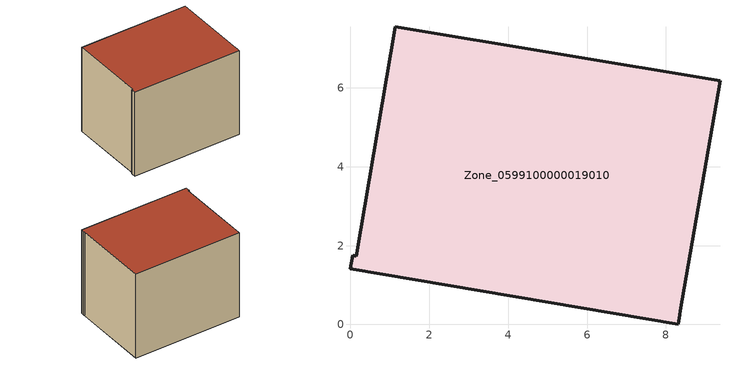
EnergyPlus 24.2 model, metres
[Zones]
Zone_0599100000019010
 floor ground (C_G): 0.15,1.73 1.14,7.56 9.37,6.18 8.37,0.35 8.35,0.24 8.31,0 0,1.41 0.06,1.75 z0
 wall outside (C_F): 8.37,0.35 9.37,6.18 1.14,7.56 0.15,1.73 0.06,1.75 0,1.41 8.31,0 8.35,0.24 8.37,0.35 z0:6.74
 roof outside (C_R): 1.14,7.56 0.15,1.73 0.06,1.75 0,1.41 8.31,0 8.35,0.24 8.37,0.35 9.37,6.18 z6.74
[BUILDING]
Pand.0599100000019010: North Axis=0; Terrain=City; Loads Convergence Tolerance Value=0.04; Temperature Convergence Tolerance Value=0.4; Solar Distribution=FullExterior; Maximum Number of Warmup Days=25; Minimum Number of Warmup Days=1
[Site:Location]
Rotterdam.The.Hague.AP_ZH_NLD Design_Conditions: Latitude=51.96; Longitude=4.45; Time Zone=1; Elevation=-4.5
[SITE:GROUNDTEMPERATURE:BUILDINGSURFACE]
18, 18, 18, 18, 18, 18, 18, 18, 18, 18, 18, 18
[MATERIAL] Thermal Absorptance=0.9; Solar Absorptance=0.7; Visible Absorptance=0.7
Name | Roughness | Thickness | Conductivity | Density | Specific Heat
G.TI.1946-1964 | MediumSmooth | 0.15 | 1 | 540 | 1210
F.TI.1946-1964 | Rough | 0.3 | 0.857143 | 1920 | 840
R.TI.1946-1964 | MediumRough | 0.2 | 0.277778 | 1500 | 1000
[CONSTRUCTION]
C_G: G.TI.1946-1964
C_F: F.TI.1946-1964
C_R: R.TI.1946-1964
[ZONE]
Zone_0599100000019010: Type=1; Multiplier=1; Ceiling Height=Autocalculate; Volume=Autocalculate; Floor Area=autocalculate; Part of Total Floor Area=Yes
[ZONEINFILTRATION:DESIGNFLOWRATE]
Infil_Zone_0599100000019010: Zone or ZoneList or Space or SpaceList=Zone_0599100000019010; Schedule=AlwaysOn; Design Flow Rate Calculation Method=Flow/Area; Flow Rate per Floor Area=0.003; Constant Term Coefficient=1; Temperature Term Coefficient=0; Velocity Term Coefficient=0; Velocity Squared Term Coefficient=0
[HVACTEMPLATE:ZONE:IDEALLOADSAIRSYSTEM]
Zone_0599100000019010: Maximum Heating Supply Air Temperature=50; Minimum Cooling Supply Air Temperature=13; Maximum Heating Supply Air Humidity Ratio=0.0156; Minimum Cooling Supply Air Humidity Ratio=0.0077; Heating Limit=NoLimit; Cooling Limit=NoLimit; Dehumidification Control Type=ConstantSensibleHeatRatio; Cooling Sensible Heat Ratio=0.7; Dehumidification Setpoint=60; Humidification Control Type=None; Humidification Setpoint=30; Outdoor Air Method=None; Outdoor Air Flow Rate per Person=0.00944; Outdoor Air Flow Rate per Zone Floor Area=0; Outdoor Air Flow Rate per Zone=0; Demand Controlled Ventilation Type=None; Outdoor Air Economizer Type=NoEconomizer; Heat Recovery Type=None; Sensible Heat Recovery Effectiveness=0.7; Latent Heat Recovery Effectiveness=0.65
[ZONECONTROL:THERMOSTAT]
ThermostatControl_Zone_0599100000019010: Zone or ZoneList=Zone_0599100000019010; Control Type Schedule=DualSetpointControlType; Control 1=Thermostat_Zone_0599100000019010; Temperature Difference Between Cutout And Setpoint=0
[THERMOSTATSETPOINT:DUALSETPOINT]
Thermostat_Zone_0599100000019010: Heating Setpoint Temperature Schedule=HeatingSetpoint_Zone_0599100000019010; Cooling Setpoint Temperature Schedule=CoolingSetpoint_Zone_0599100000019010
[SCHEDULE:COMPACT]
HeatingSetpoint_Zone_0599100000019010: Through: 12/31, For: AllDays, Until: 24:00, 21
CoolingSetpoint_Zone_0599100000019010: Through: 12/31, For: AllDays, Until: 24:00, 24
DualSetpointControlType: Through: 12/31, For: AllDays, Until: 24:00, 4
AlwaysOn: Through: 12/31, For: AllDays, Until: 24:00, 1
